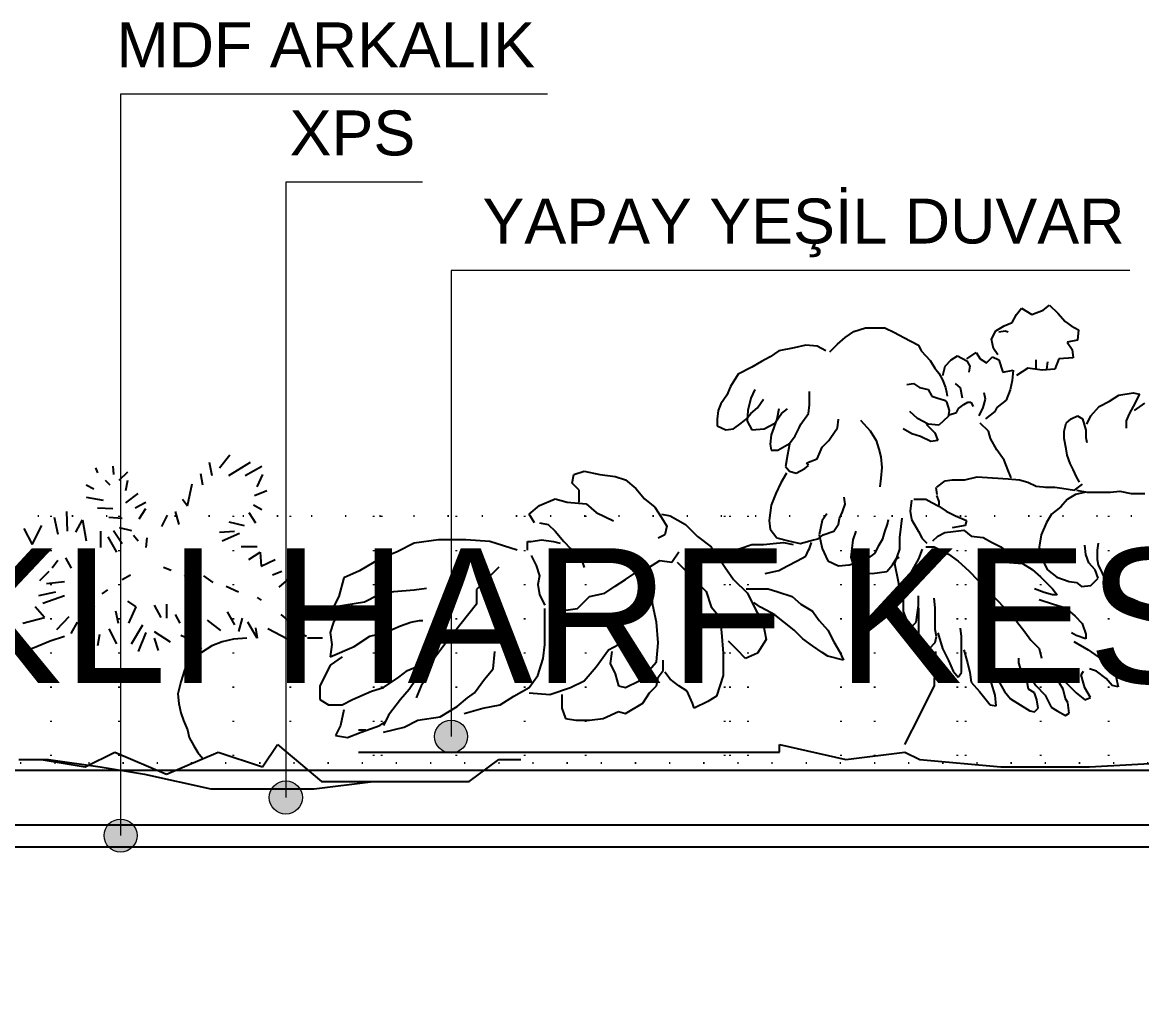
# Model space of a CAD drawing. Header units: millimetres. Extents: x 7687 to 15428, y -715 to 4028.
# Drawn here: x 9365.4 to 9467, y 528.4 to 616.1 of the extents above; entities that cross this region are included whole.
import ezdxf

# ---------------------------------------------------------------- set-up
doc = ezdxf.new("R2010")
doc.units = ezdxf.units.MM
doc.linetypes.add('14.022_CEKIRDEKLER_SAFTLAR_+51.00$0$ACAD_ISO07W100', pattern=[3, 0, -3])
doc.linetypes.add('CONTINUA', pattern=[0])
doc.layers.add('0-MOBIL', color=3, linetype='CONTINUA')
doc.layers.add('YAZI', color=121, linetype='Continuous')
doc.layers.add('yazı', color=7, linetype='Continuous', lineweight=20)
doc.styles.add('ROMANC', font='arial.ttf')

# ---------------------------------------------------------------- blocks, each defined once
blk = doc.blocks.new('fdgfff')
at = {"color": 67, "true_color": 0x727430}
for p, q in [((50512.623, 5720.7462), (50512.6298, 5720.7543)), ((50512.6298, 5720.7543), (50512.6433, 5720.7462)), ((50512.6433, 5720.7462), (50512.6582, 5720.7516)), ((50512.6582, 5720.7516), (50512.6663, 5720.7584)), ((50512.6663, 5720.7584), (50512.6771, 5720.7476)), ((50512.6068, 5720.7313), (50512.6176, 5720.7354)), ((50512.6176, 5720.7354), (50512.623, 5720.7462)), ((50512.6771, 5720.7476), (50512.6866, 5720.7367)), ((50512.6866, 5720.7367), (50512.6947, 5720.7313)), ((50512.3991, 5720.716), (50512.4104, 5720.7236)), ((50512.4104, 5720.7236), (50512.4255, 5720.7286)), ((50512.4255, 5720.7286), (50512.4369, 5720.7286)), ((50512.4369, 5720.7286), (50512.4507, 5720.7286)), ((50512.4507, 5720.7286), (50512.4633, 5720.7223)), ((50512.4633, 5720.7223), (50512.4759, 5720.716)), ((50512.5905, 5720.7137), (50512.5959, 5720.7245)), ((50512.5959, 5720.7245), (50512.6068, 5720.7313)), ((50512.6, 5720.7232), (50512.6081, 5720.7245)), ((50512.6081, 5720.7245), (50512.6122, 5720.7232)), ((50512.6947, 5720.7313), (50512.7042, 5720.7259)), ((50512.7042, 5720.7259), (50512.7028, 5720.7124)), ((50512.3789, 5720.6971), (50512.389, 5720.7072)), ((50512.389, 5720.7072), (50512.3991, 5720.716)), ((50512.4759, 5720.716), (50512.4948, 5720.706)), ((50512.5932, 5720.7015), (50512.5905, 5720.7137)), ((50512.7028, 5720.7124), (50512.6893, 5720.7096)), ((50512.6893, 5720.7096), (50512.6961, 5720.7002)), ((50512.3121, 5720.6984), (50512.3008, 5720.6908)), ((50512.3323, 5720.7022), (50512.3121, 5720.6984)), ((50512.3474, 5720.706), (50512.3323, 5720.7022)), ((50512.3625, 5720.7047), (50512.3474, 5720.706)), ((50512.3739, 5720.6984), (50512.3625, 5720.7047)), ((50512.4948, 5720.706), (50512.4986, 5720.6984)), ((50512.4986, 5720.6984), (50512.51, 5720.6858)), ((50512.5377, 5720.6866), (50512.5459, 5720.692)), ((50512.5459, 5720.692), (50512.558, 5720.6853)), ((50512.558, 5720.688), (50512.5702, 5720.6961)), ((50512.5702, 5720.6961), (50512.5756, 5720.688)), ((50512.5986, 5720.6934), (50512.5932, 5720.7015)), ((50512.6961, 5720.7002), (50512.6974, 5720.6893)), ((50512.2769, 5720.677), (50512.2592, 5720.6681)), ((50512.2895, 5720.6845), (50512.2769, 5720.677)), ((50512.3008, 5720.6908), (50512.2895, 5720.6845)), ((50512.51, 5720.6858), (50512.5163, 5720.6757)), ((50512.5269, 5720.6663), (50512.5296, 5720.6785)), ((50512.5296, 5720.6785), (50512.5377, 5720.6866)), ((50512.558, 5720.6853), (50512.5621, 5720.6785)), ((50512.5621, 5720.6785), (50512.5608, 5720.6704)), ((50512.5756, 5720.688), (50512.5838, 5720.6826)), ((50512.5838, 5720.6826), (50512.5919, 5720.6907)), ((50512.5919, 5720.6907), (50512.6, 5720.6866)), ((50512.6, 5720.6866), (50512.6054, 5720.6704)), ((50512.6487, 5720.6812), (50512.6487, 5720.6866)), ((50512.6487, 5720.6744), (50512.6487, 5720.6812)), ((50512.6636, 5720.6839), (50512.6622, 5720.6744)), ((50512.6785, 5720.688), (50512.6731, 5720.6744)), ((50512.6974, 5720.6893), (50512.6785, 5720.688)), ((50512.2592, 5720.6681), (50512.2491, 5720.6517)), ((50512.5163, 5720.6757), (50512.5213, 5720.6694)), ((50512.5213, 5720.6694), (50512.5263, 5720.6606)), ((50512.6054, 5720.6704), (50512.6189, 5720.6731)), ((50512.6189, 5720.6731), (50512.6176, 5720.6595)), ((50512.6379, 5720.6758), (50512.623, 5720.6663)), ((50512.6568, 5720.6731), (50512.6379, 5720.6758)), ((50512.6731, 5720.6744), (50512.6568, 5720.6731)), ((50512.2491, 5720.6517), (50512.2441, 5720.6404)), ((50512.2806, 5720.648), (50512.2756, 5720.6366)), ((50512.4797, 5720.6543), (50512.4885, 5720.6555)), ((50512.4885, 5720.6555), (50512.4961, 5720.6505)), ((50512.4961, 5720.6505), (50512.5074, 5720.648)), ((50512.5074, 5720.648), (50512.5125, 5720.6391)), ((50512.5263, 5720.6606), (50512.5301, 5720.6505)), ((50512.5301, 5720.6505), (50512.5314, 5720.6442)), ((50512.5499, 5720.6501), (50512.5432, 5720.6555)), ((50512.5526, 5720.6365), (50512.5499, 5720.6501)), ((50512.6176, 5720.6595), (50512.6149, 5720.6474)), ((50512.2441, 5720.6404), (50512.2365, 5720.6291)), ((50512.2756, 5720.6366), (50512.2718, 5720.6202)), ((50512.2844, 5720.624), (50512.292, 5720.6354)), ((50512.3525, 5720.6278), (50512.3525, 5720.6454)), ((50512.5125, 5720.6391), (50512.52, 5720.6366)), ((50512.52, 5720.6366), (50512.5289, 5720.6341)), ((50512.5289, 5720.6341), (50512.5314, 5720.6316)), ((50512.5314, 5720.6442), (50512.5326, 5720.6391)), ((50512.5797, 5720.6243), (50512.5824, 5720.6352)), ((50512.5824, 5720.6352), (50512.581, 5720.6433)), ((50512.6095, 5720.6338), (50512.5973, 5720.6243)), ((50512.6149, 5720.6474), (50512.6095, 5720.6338)), ((50512.7448, 5720.6325), (50512.757, 5720.6406)), ((50512.757, 5720.6406), (50512.7759, 5720.6433)), ((50512.7759, 5720.6433), (50512.784, 5720.6419)), ((50512.784, 5720.6419), (50512.7759, 5720.6257)), ((50512.2328, 5720.6202), (50512.2315, 5720.6089)), ((50512.2365, 5720.6291), (50512.2328, 5720.6202)), ((50512.2718, 5720.6202), (50512.2706, 5720.6064)), ((50512.2756, 5720.6164), (50512.2844, 5720.624)), ((50512.3121, 5720.6227), (50512.3096, 5720.6089)), ((50512.3159, 5720.6164), (50512.3235, 5720.6227)), ((50512.3512, 5720.6164), (50512.3525, 5720.6278)), ((50512.4936, 5720.6101), (50512.4835, 5720.619)), ((50512.5314, 5720.6316), (50512.5352, 5720.6202)), ((50512.5352, 5720.6202), (50512.5339, 5720.6127)), ((50512.5445, 5720.6176), (50512.5472, 5720.623)), ((50512.5472, 5720.623), (50512.554, 5720.6284)), ((50512.554, 5720.6284), (50512.5594, 5720.6311)), ((50512.5594, 5720.6311), (50512.5635, 5720.6311)), ((50512.5635, 5720.6311), (50512.5662, 5720.6257)), ((50512.5743, 5720.6135), (50512.5797, 5720.6243)), ((50512.5946, 5720.6189), (50512.5824, 5720.6094)), ((50512.5973, 5720.6243), (50512.5946, 5720.6189)), ((50512.7204, 5720.6135), (50512.7313, 5720.6257)), ((50512.7313, 5720.6257), (50512.7448, 5720.6325)), ((50512.7759, 5720.6257), (50512.7705, 5720.6162)), ((50512.7773, 5720.6203), (50512.7908, 5720.6298)), ((50512.2315, 5720.6089), (50512.2315, 5720.6001)), ((50512.2529, 5720.5963), (50512.263, 5720.6038)), ((50512.263, 5720.6038), (50512.2693, 5720.6089)), ((50512.2693, 5720.6089), (50512.2756, 5720.6164)), ((50512.2706, 5720.6064), (50512.2769, 5720.595)), ((50512.2932, 5720.5963), (50512.3071, 5720.6038)), ((50512.3096, 5720.6089), (50512.3021, 5720.5887)), ((50512.3071, 5720.6038), (50512.3159, 5720.6164)), ((50512.3411, 5720.6026), (50512.3512, 5720.6164)), ((50512.389, 5720.5975), (50512.3903, 5720.6089)), ((50512.4192, 5720.6076), (50512.4318, 5720.5938)), ((50512.5074, 5720.6026), (50512.4936, 5720.6101)), ((50512.5339, 5720.6127), (50512.5213, 5720.6013)), ((50512.535, 5720.6149), (50512.5445, 5720.6176)), ((50512.5865, 5720.5932), (50512.5756, 5720.604)), ((50512.6853, 5720.5932), (50512.688, 5720.604)), ((50512.688, 5720.604), (50512.6947, 5720.6094)), ((50512.6947, 5720.6094), (50512.7028, 5720.6135)), ((50512.7028, 5720.6135), (50512.7096, 5720.6094)), ((50512.7096, 5720.6094), (50512.7137, 5720.5945)), ((50512.715, 5720.6027), (50512.7204, 5720.6135)), ((50512.7705, 5720.6162), (50512.7664, 5720.6067)), ((50512.7664, 5720.6067), (50512.7664, 5720.5973)), ((50512.2315, 5720.6001), (50512.2428, 5720.595)), ((50512.2428, 5720.595), (50512.2529, 5720.5963)), ((50512.2769, 5720.595), (50512.2932, 5720.5963)), ((50512.3336, 5720.5874), (50512.3386, 5720.5975)), ((50512.3386, 5720.5975), (50512.3411, 5720.6026)), ((50512.3802, 5720.5849), (50512.389, 5720.5975)), ((50512.4318, 5720.5938), (50512.4394, 5720.5811)), ((50512.486, 5720.59), (50512.4747, 5720.5963)), ((50512.4974, 5720.5862), (50512.486, 5720.59)), ((50512.5049, 5720.6026), (50512.5163, 5720.5912)), ((50512.5213, 5720.6013), (50512.5074, 5720.6026)), ((50512.5163, 5720.5912), (50512.52, 5720.5811)), ((50512.5892, 5720.5837), (50512.5865, 5720.5932)), ((50512.6853, 5720.5837), (50512.6853, 5720.5932)), ((50512.7137, 5720.5945), (50512.7137, 5720.5851)), ((50512.3021, 5720.5887), (50512.3008, 5720.5761)), ((50512.3008, 5720.5761), (50512.3021, 5720.5685)), ((50512.3109, 5720.5685), (50512.326, 5720.5774)), ((50512.326, 5720.5761), (50512.3235, 5720.5622)), ((50512.326, 5720.5774), (50512.3336, 5720.5874)), ((50512.3688, 5720.5723), (50512.3777, 5720.5811)), ((50512.3777, 5720.5811), (50512.3802, 5720.5849)), ((50512.4394, 5720.5811), (50512.4432, 5720.5698)), ((50512.5112, 5720.5799), (50512.4974, 5720.5862)), ((50512.52, 5720.5811), (50512.5112, 5720.5799)), ((50512.5973, 5720.5688), (50512.5892, 5720.5837)), ((50512.688, 5720.5702), (50512.6853, 5720.5837)), ((50512.7137, 5720.5851), (50512.715, 5720.5783)), ((50511.5805, 5720.5452), (50511.5941, 5720.5625)), ((50512.3021, 5720.5685), (50512.3109, 5720.5685)), ((50512.3235, 5720.5622), (50512.321, 5720.5471)), ((50512.3625, 5720.5572), (50512.3688, 5720.5723)), ((50512.4432, 5720.5698), (50512.4457, 5720.5597)), ((50512.4457, 5720.5597), (50512.447, 5720.5458)), ((50512.6068, 5720.5553), (50512.5973, 5720.5688)), ((50512.6893, 5720.562), (50512.688, 5720.5702)), ((50512.6934, 5720.5512), (50512.6893, 5720.562)), ((50511.4185, 5720.5452), (50511.421, 5720.539)), ((50511.4408, 5720.5477), (50511.442, 5720.5365)), ((50511.5669, 5720.5526), (50511.5706, 5720.5353)), ((50511.5929, 5720.5353), (50511.6213, 5720.5526)), ((50511.6139, 5720.5353), (50511.6361, 5720.5477)), ((50512.321, 5720.5471), (50512.326, 5720.5408)), ((50512.3462, 5720.5446), (50512.3512, 5720.5484)), ((50512.3487, 5720.5521), (50512.3625, 5720.5572)), ((50512.3512, 5720.5484), (50512.3487, 5720.5521)), ((50512.447, 5720.5458), (50512.4457, 5720.532)), ((50512.6122, 5720.5417), (50512.6068, 5720.5553)), ((50512.6974, 5720.5431), (50512.6934, 5720.5512)), ((50511.4494, 5720.5291), (50511.4605, 5720.5402)), ((50511.5558, 5720.5378), (50511.5582, 5720.5229)), ((50511.63, 5720.5204), (50511.6374, 5720.5365)), ((50512.042, 5720.5252), (50512.0442, 5720.5365)), ((50512.0442, 5720.5365), (50512.0577, 5720.541)), ((50512.0577, 5720.541), (50512.0779, 5720.5365)), ((50512.0779, 5720.5365), (50512.0981, 5720.5342)), ((50512.0981, 5720.5342), (50512.1116, 5720.5297)), ((50512.3222, 5720.5383), (50512.3147, 5720.5257)), ((50512.326, 5720.5408), (50512.3348, 5720.5383)), ((50512.3348, 5720.5383), (50512.3462, 5720.5446)), ((50512.4457, 5720.532), (50512.4444, 5720.5206)), ((50512.5553, 5720.5295), (50512.5716, 5720.5336)), ((50512.5716, 5720.5336), (50512.5919, 5720.5323)), ((50512.5919, 5720.5323), (50512.6122, 5720.5309)), ((50512.6162, 5720.5323), (50512.6122, 5720.5417)), ((50512.6122, 5720.5309), (50512.6271, 5720.5295)), ((50512.7015, 5720.5336), (50512.6974, 5720.5431)), ((50512.7056, 5720.5268), (50512.7015, 5720.5336)), ((50511.4061, 5720.5229), (50511.416, 5720.518)), ((50511.4309, 5720.5291), (50511.4371, 5720.5229)), ((50511.4581, 5720.5155), (50511.4605, 5720.5291)), ((50511.5385, 5720.4957), (50511.5446, 5720.5242)), ((50512.051, 5720.5162), (50512.042, 5720.5252)), ((50512.051, 5720.5005), (50512.051, 5720.5162)), ((50512.1116, 5720.5297), (50512.1251, 5720.5185)), ((50512.1251, 5720.5185), (50512.1363, 5720.505)), ((50512.3147, 5720.5257), (50512.3084, 5720.5118)), ((50512.5175, 5720.5194), (50512.5188, 5720.5105)), ((50512.5188, 5720.5201), (50512.5296, 5720.5282)), ((50512.5296, 5720.5282), (50512.5391, 5720.5295)), ((50512.5391, 5720.5295), (50512.5553, 5720.5295)), ((50512.6271, 5720.5295), (50512.6379, 5720.5268)), ((50512.6379, 5720.5268), (50512.6487, 5720.5214)), ((50512.6487, 5720.5214), (50512.6622, 5720.5201)), ((50512.6609, 5720.5201), (50512.6731, 5720.5201)), ((50512.6731, 5720.5201), (50512.6825, 5720.5187)), ((50512.6825, 5720.5187), (50512.6988, 5720.516)), ((50512.6988, 5720.516), (50512.7096, 5720.5241)), ((50512.7015, 5720.516), (50512.715, 5720.5133)), ((50511.4061, 5720.5068), (50511.4284, 5720.5031)), ((50511.4581, 5720.4994), (50511.4742, 5720.5118)), ((50511.5323, 5720.5044), (50511.5385, 5720.4957)), ((50511.6262, 5720.5093), (50511.6423, 5720.5155)), ((50511.9993, 5720.496), (50512.0195, 5720.505)), ((50512.0195, 5720.505), (50512.0353, 5720.5005)), ((50512.1363, 5720.505), (50512.1498, 5720.4938)), ((50512.3084, 5720.5118), (50512.3021, 5720.4967)), ((50512.3991, 5720.4979), (50512.3978, 5720.5068)), ((50512.4856, 5720.5029), (50512.4841, 5720.4888)), ((50512.4887, 5720.5045), (50512.495, 5720.5045)), ((50512.495, 5720.5045), (50512.5044, 5720.5045)), ((50512.5044, 5720.5045), (50512.5122, 5720.4998)), ((50512.5184, 5720.5091), (50512.5216, 5720.5013)), ((50512.5216, 5720.5013), (50512.5216, 5720.4966)), ((50512.6893, 5720.5038), (50512.6812, 5720.4943)), ((50512.7001, 5720.5106), (50512.6893, 5720.5038)), ((50512.7137, 5720.5133), (50512.7001, 5720.5106)), ((50512.715, 5720.5133), (50512.7299, 5720.5133)), ((50512.7299, 5720.5133), (50512.7462, 5720.5133)), ((50512.7462, 5720.5133), (50512.7583, 5720.5147)), ((50512.7583, 5720.5147), (50512.7732, 5720.5119)), ((50512.7732, 5720.5119), (50512.7908, 5720.5119)), ((50511.3802, 5720.4883), (50511.3814, 5720.4623)), ((50511.421, 5720.4932), (50511.4408, 5720.492)), ((50511.4704, 5720.4932), (50511.484, 5720.5006)), ((50511.4754, 5720.4784), (50511.484, 5720.492)), ((50511.5224, 5720.4883), (50511.5273, 5720.471)), ((50511.6188, 5720.487), (50511.6275, 5720.4734)), ((50511.625, 5720.4969), (50511.6361, 5720.4907)), ((50511.9858, 5720.4848), (50511.9993, 5720.496)), ((50512.0353, 5720.5005), (50512.06, 5720.4983)), ((50512.06, 5720.4983), (50512.0734, 5720.487)), ((50512.0734, 5720.487), (50512.0959, 5720.4758)), ((50512.1498, 5720.4938), (50512.1588, 5720.4803)), ((50512.3021, 5720.4967), (50512.2995, 5720.4765)), ((50512.3915, 5720.479), (50512.3953, 5720.4879)), ((50512.3953, 5720.4879), (50512.3991, 5720.4979)), ((50512.4841, 5720.4888), (50512.4856, 5720.4779)), ((50512.5122, 5720.4998), (50512.5216, 5720.4951)), ((50512.5216, 5720.4951), (50512.5309, 5720.4888)), ((50512.5309, 5720.4888), (50512.5435, 5720.4826)), ((50512.6812, 5720.4943), (50512.669, 5720.4849)), ((50511.3641, 5720.4808), (50511.369, 5720.4586)), ((50511.3925, 5720.4611), (50511.4012, 5720.4771)), ((50511.4012, 5720.4771), (50511.4061, 5720.4499)), ((50511.4358, 5720.4808), (50511.4531, 5720.4796)), ((50511.5051, 5720.4685), (50511.5125, 5720.4833)), ((50511.5929, 5720.4747), (50511.6126, 5720.4697)), ((50511.9926, 5720.4735), (50511.9858, 5720.4848)), ((50511.9993, 5720.4735), (50512.0105, 5720.4713)), ((50512.1588, 5720.4848), (50512.17, 5720.4825)), ((50512.1588, 5720.4803), (50512.1655, 5720.469)), ((50512.17, 5720.4825), (50512.1902, 5720.4713)), ((50512.2995, 5720.4765), (50512.3008, 5720.4652)), ((50512.3688, 5720.4765), (50512.3651, 5720.4576)), ((50512.3751, 5720.4853), (50512.3688, 5720.4765)), ((50512.3903, 5720.4715), (50512.3915, 5720.479)), ((50512.4545, 5720.4715), (50512.4558, 5720.4778)), ((50512.4731, 5720.4794), (50512.4716, 5720.4685)), ((50512.4856, 5720.4779), (50512.495, 5720.4622)), ((50512.5435, 5720.4826), (50512.5575, 5720.4763)), ((50512.5575, 5720.4763), (50512.556, 5720.47)), ((50512.6622, 5720.474), (50512.6555, 5720.4578)), ((50512.669, 5720.4849), (50512.6622, 5720.474)), ((50511.3245, 5720.466), (50511.3357, 5720.445)), ((50511.3357, 5720.445), (50511.348, 5720.4697)), ((50511.4247, 5720.4623), (50511.4247, 5720.4413)), ((50511.442, 5720.4635), (50511.4531, 5720.4462)), ((50511.4494, 5720.4672), (50511.4655, 5720.4635)), ((50511.468, 5720.4573), (50511.4742, 5720.4499)), ((50511.5805, 5720.4611), (50511.6003, 5720.4623)), ((50511.5842, 5720.4499), (50511.6065, 5720.4598)), ((50512.0105, 5720.4713), (50512.0195, 5720.4623)), ((50512.0195, 5720.4623), (50512.0308, 5720.4488)), ((50512.1633, 5720.4578), (50512.1543, 5720.4533)), ((50512.1655, 5720.469), (50512.1633, 5720.4578)), ((50512.1902, 5720.4713), (50512.2059, 5720.4556)), ((50512.3008, 5720.4652), (50512.3096, 5720.4538)), ((50512.3638, 5720.4526), (50512.3701, 5720.4576)), ((50512.3651, 5720.4576), (50512.3688, 5720.4399)), ((50512.3701, 5720.4576), (50512.384, 5720.4626)), ((50512.384, 5720.4626), (50512.3903, 5720.4715)), ((50512.4129, 5720.4626), (50512.4092, 5720.4513)), ((50512.4482, 5720.4526), (50512.4507, 5720.4614)), ((50512.4507, 5720.4614), (50512.4545, 5720.4715)), ((50512.4716, 5720.4685), (50512.47, 5720.4544)), ((50512.495, 5720.4622), (50512.4997, 5720.4528)), ((50512.52, 5720.456), (50512.5294, 5720.4607)), ((50512.5294, 5720.4607), (50512.5403, 5720.4622)), ((50512.556, 5720.47), (50512.5388, 5720.4669)), ((50512.5403, 5720.4622), (50512.5544, 5720.4638)), ((50512.5544, 5720.4638), (50512.5638, 5720.456)), ((50512.6555, 5720.4578), (50512.6528, 5720.4415)), ((50511.4346, 5720.4549), (50511.4457, 5720.4351)), ((50511.4853, 5720.4536), (50511.484, 5720.4413)), ((50511.8354, 5720.4466), (50511.8129, 5720.4353)), ((50511.8668, 5720.4511), (50511.8354, 5720.4466)), ((50511.9027, 5720.4511), (50511.8668, 5720.4511)), ((50511.9342, 5720.4488), (50511.9027, 5720.4511)), ((50511.9701, 5720.4376), (50511.9342, 5720.4488)), ((50511.9836, 5720.4488), (50511.9881, 5720.4488)), ((50511.9836, 5720.4376), (50511.9836, 5720.4488)), ((50511.9881, 5720.4488), (50512.0016, 5720.4511)), ((50512.0016, 5720.4511), (50512.0173, 5720.4488)), ((50512.0173, 5720.4488), (50512.0263, 5720.4466)), ((50512.0308, 5720.4488), (50512.0397, 5720.4398)), ((50512.2059, 5720.4556), (50512.2239, 5720.4421)), ((50512.2617, 5720.4399), (50512.2769, 5720.445)), ((50512.2769, 5720.445), (50512.292, 5720.445)), ((50512.292, 5720.445), (50512.3046, 5720.4462)), ((50512.3046, 5720.4462), (50512.3184, 5720.4475)), ((50512.3096, 5720.4538), (50512.3247, 5720.45)), ((50512.3184, 5720.4475), (50512.331, 5720.445)), ((50512.3247, 5720.45), (50512.3399, 5720.4462)), ((50512.3399, 5720.4462), (50512.3575, 5720.4513)), ((50512.3525, 5720.4399), (50512.355, 5720.4475)), ((50512.3575, 5720.4513), (50512.3638, 5720.4526)), ((50512.4092, 5720.4513), (50512.4066, 5720.4286)), ((50512.4381, 5720.4336), (50512.4432, 5720.4437)), ((50512.4432, 5720.4437), (50512.4482, 5720.4526)), ((50512.47, 5720.4544), (50512.47, 5720.4388)), ((50512.4997, 5720.4528), (50512.5059, 5720.4466)), ((50512.5138, 5720.4497), (50512.52, 5720.456)), ((50512.5638, 5720.456), (50512.5794, 5720.4544)), ((50512.5794, 5720.4544), (50512.5903, 5720.4481)), ((50512.5903, 5720.4481), (50512.6028, 5720.4419)), ((50512.7137, 5720.4321), (50512.7123, 5720.4442)), ((50512.7299, 5720.4469), (50512.7286, 5720.4375)), ((50511.6089, 5720.4425), (50511.63, 5720.4425)), ((50511.6188, 5720.4252), (50511.6337, 5720.4351)), ((50511.6337, 5720.4351), (50511.6349, 5720.4165)), ((50511.8129, 5720.4353), (50511.7904, 5720.4263)), ((50511.9881, 5720.4308), (50511.9948, 5720.4174)), ((50512.0397, 5720.4398), (50512.0532, 5720.4286)), ((50512.0532, 5720.4286), (50512.0577, 5720.4151)), ((50512.1723, 5720.4218), (50512.1812, 5720.4353)), ((50512.2239, 5720.4421), (50512.2419, 5720.4151)), ((50512.2353, 5720.4273), (50512.2403, 5720.4324)), ((50512.2403, 5720.4324), (50512.2529, 5720.4374)), ((50512.2529, 5720.4374), (50512.2617, 5720.4399)), ((50512.3361, 5720.4236), (50512.3474, 5720.4299)), ((50512.3474, 5720.4299), (50512.3512, 5720.4374)), ((50512.3512, 5720.4374), (50512.3525, 5720.4399)), ((50512.3688, 5720.4399), (50512.3764, 5720.4236)), ((50512.4066, 5720.4286), (50512.4104, 5720.416)), ((50512.4281, 5720.4261), (50512.4381, 5720.4336)), ((50512.47, 5720.4388), (50512.4637, 5720.42)), ((50512.4659, 5720.4261), (50512.4696, 5720.4286)), ((50512.4997, 5720.4388), (50512.495, 5720.4262)), ((50512.5044, 5720.4419), (50512.5153, 5720.4419)), ((50512.5153, 5720.4419), (50512.5341, 5720.4325)), ((50512.5341, 5720.4325), (50512.5466, 5720.4231)), ((50512.6138, 5720.4325), (50512.6013, 5720.4294)), ((50512.6028, 5720.4419), (50512.6138, 5720.4325)), ((50512.6528, 5720.4415), (50512.6568, 5720.4253)), ((50512.7177, 5720.4212), (50512.7137, 5720.4321)), ((50512.7286, 5720.4375), (50512.7286, 5720.4253)), ((50511.369, 5720.4239), (50511.3616, 5720.414)), ((50511.3789, 5720.4276), (50511.3864, 5720.414)), ((50511.3962, 5720.4165), (50511.4024, 5720.4091)), ((50511.5075, 5720.4153), (50511.5174, 5720.4116)), ((50511.6349, 5720.4165), (50511.6535, 5720.4252)), ((50511.7904, 5720.4263), (50511.7635, 5720.4106)), ((50511.9459, 5720.4152), (50511.9169, 5720.3862)), ((50511.9948, 5720.4174), (50511.9993, 5720.4039)), ((50512.1386, 5720.4129), (50512.1565, 5720.4241)), ((50512.1565, 5720.4241), (50512.1723, 5720.4218)), ((50512.179, 5720.4218), (50512.1947, 5720.4061)), ((50512.2419, 5720.4151), (50512.2531, 5720.3994)), ((50512.3121, 5720.4109), (50512.3235, 5720.4173)), ((50512.3235, 5720.4173), (50512.3361, 5720.4236)), ((50512.3764, 5720.4236), (50512.3903, 5720.4173)), ((50512.3903, 5720.4173), (50512.4041, 5720.4185)), ((50512.4041, 5720.4185), (50512.418, 5720.4223)), ((50512.4104, 5720.416), (50512.4192, 5720.4084)), ((50512.418, 5720.4223), (50512.4281, 5720.4261)), ((50512.4533, 5720.4097), (50512.4608, 5720.4185)), ((50512.4608, 5720.4185), (50512.4659, 5720.4261)), ((50512.4637, 5720.42), (50512.4684, 5720.3965)), ((50512.4887, 5720.4153), (50512.4809, 5720.4012)), ((50512.495, 5720.4262), (50512.4887, 5720.4153)), ((50512.5466, 5720.4231), (50512.5606, 5720.4106)), ((50512.5982, 5720.4247), (50512.6138, 5720.4215)), ((50512.6138, 5720.4215), (50512.631, 5720.42)), ((50512.631, 5720.42), (50512.6435, 5720.4122)), ((50512.6568, 5720.4253), (50512.6636, 5720.4117)), ((50512.7259, 5720.4117), (50512.7177, 5720.4212)), ((50512.7286, 5720.4253), (50512.7299, 5720.4185)), ((50512.7299, 5720.4185), (50512.7353, 5720.4077)), ((50511.3455, 5720.3979), (50511.3579, 5720.4103)), ((50511.4531, 5720.3992), (50511.4643, 5720.4054)), ((50511.5347, 5720.4054), (50511.5397, 5720.3979)), ((50511.5595, 5720.4041), (50511.5718, 5720.3955)), ((50511.6497, 5720.4054), (50511.6621, 5720.4103)), ((50511.6584, 5720.3893), (50511.6844, 5720.4116)), ((50511.7433, 5720.4016), (50511.7365, 5720.3769)), ((50511.7635, 5720.4106), (50511.7433, 5720.4016)), ((50511.9993, 5720.4039), (50511.9971, 5720.3926)), ((50512.0981, 5720.3904), (50512.1116, 5720.3994)), ((50512.1116, 5720.3994), (50512.1251, 5720.4084)), ((50512.1251, 5720.4084), (50512.1386, 5720.4129)), ((50512.1453, 5720.3859), (50512.1318, 5720.3994)), ((50512.1947, 5720.4061), (50512.2172, 5720.3836)), ((50512.2531, 5720.3994), (50512.2711, 5720.3814)), ((50512.2945, 5720.4072), (50512.3121, 5720.4109)), ((50512.4192, 5720.4084), (50512.4344, 5720.4072)), ((50512.4344, 5720.4072), (50512.4533, 5720.4097)), ((50512.4809, 5720.4012), (50512.4794, 5720.3887)), ((50512.4822, 5720.3983), (50512.4873, 5720.4109)), ((50512.5606, 5720.4106), (50512.5731, 5720.3981)), ((50512.6435, 5720.4122), (50512.6544, 5720.4028)), ((50512.6544, 5720.4028), (50512.6622, 5720.395)), ((50512.6636, 5720.4117), (50512.6758, 5720.4023)), ((50512.6758, 5720.4023), (50512.692, 5720.3968)), ((50512.7204, 5720.3914), (50512.7299, 5720.4009)), ((50512.7299, 5720.4009), (50512.7259, 5720.4117)), ((50512.7353, 5720.4077), (50512.7407, 5720.3955)), ((50511.3542, 5720.3942), (50511.3777, 5720.3967)), ((50511.4272, 5720.3806), (50511.4346, 5720.3856)), ((50511.5892, 5720.3905), (50511.6052, 5720.3831)), ((50511.6856, 5720.393), (50511.672, 5720.3819)), ((50511.6755, 5720.3862), (50511.6755, 5720.3862)), ((50511.8084, 5720.3836), (50511.8354, 5720.3859)), ((50511.8354, 5720.3859), (50511.8511, 5720.3881)), ((50511.9169, 5720.3862), (50511.9169, 5720.3668)), ((50511.9971, 5720.3926), (50511.9993, 5720.3791)), ((50512.0847, 5720.3814), (50512.0981, 5720.3904)), ((50512.1475, 5720.3657), (50512.1453, 5720.3859)), ((50512.2693, 5720.387), (50512.2832, 5720.387)), ((50512.2832, 5720.387), (50512.2983, 5720.387)), ((50512.2983, 5720.387), (50512.3109, 5720.3832)), ((50512.4684, 5720.3965), (50512.47, 5720.384)), ((50512.47, 5720.384), (50512.4825, 5720.3856)), ((50512.4794, 5720.3887), (50512.4747, 5720.3731)), ((50512.5731, 5720.3981), (50512.5841, 5720.3871)), ((50512.5841, 5720.3871), (50512.595, 5720.3746)), ((50512.6591, 5720.3824), (50512.6466, 5720.3871)), ((50512.6622, 5720.395), (50512.6701, 5720.3871)), ((50512.6701, 5720.3871), (50512.6763, 5720.3793)), ((50512.692, 5720.3968), (50512.7015, 5720.3955)), ((50512.7015, 5720.3955), (50512.7083, 5720.3901)), ((50512.7083, 5720.3901), (50512.7204, 5720.3914)), ((50512.7407, 5720.3955), (50512.7529, 5720.3847)), ((50512.7529, 5720.3847), (50512.7678, 5720.3765)), ((50511.3443, 5720.3781), (50511.3666, 5720.3831)), ((50511.3493, 5720.3682), (50511.3777, 5720.3781)), ((50511.4717, 5720.3633), (50511.4605, 5720.3707)), ((50511.63, 5720.3757), (50511.6349, 5720.372)), ((50511.672, 5720.3819), (50511.6881, 5720.3806)), ((50511.7365, 5720.3769), (50511.7298, 5720.3634)), ((50511.7298, 5720.3634), (50511.7702, 5720.3702)), ((50511.7702, 5720.3702), (50511.7882, 5720.3791)), ((50511.7882, 5720.3791), (50511.8084, 5720.3836)), ((50511.9993, 5720.3791), (50512.0061, 5720.3657)), ((50512.0487, 5720.3612), (50512.0644, 5720.3769)), ((50512.0644, 5720.3769), (50512.0847, 5720.3814)), ((50512.2172, 5720.3836), (50512.2239, 5720.3634)), ((50512.2711, 5720.3814), (50512.2823, 5720.3589)), ((50512.2882, 5720.363), (50512.2794, 5720.3693)), ((50512.3109, 5720.3832), (50512.3298, 5720.3769)), ((50512.3298, 5720.3769), (50512.3411, 5720.3668)), ((50512.4747, 5720.3731), (50512.4747, 5720.3574)), ((50512.495, 5720.3652), (50512.495, 5720.3778)), ((50512.5169, 5720.3621), (50512.5153, 5720.3746)), ((50512.595, 5720.3746), (50512.6091, 5720.3605)), ((50512.6529, 5720.3731), (50512.6716, 5720.3668)), ((50512.6701, 5720.3793), (50512.6591, 5720.3824)), ((50512.6763, 5720.3793), (50512.6701, 5720.3793)), ((50512.7678, 5720.3765), (50512.7746, 5720.3738)), ((50512.7746, 5720.3738), (50512.7813, 5720.3711)), ((50512.7813, 5720.3711), (50512.7895, 5720.3671)), ((50511.3517, 5720.3497), (50511.3394, 5720.3633)), ((50511.4074, 5720.3534), (50511.4173, 5720.3645)), ((50511.4445, 5720.3583), (50511.4482, 5720.3423)), ((50511.4618, 5720.3423), (50511.4717, 5720.3633)), ((50511.4952, 5720.3658), (50511.5038, 5720.3497)), ((50511.5112, 5720.367), (50511.5112, 5720.3485)), ((50511.536, 5720.3621), (50511.5397, 5720.3435)), ((50511.5904, 5720.3571), (50511.6003, 5720.3398)), ((50511.672, 5720.3621), (50511.6955, 5720.3621)), ((50511.741, 5720.3567), (50511.7298, 5720.3432)), ((50511.7545, 5720.3657), (50511.741, 5720.3567)), ((50511.9169, 5720.3668), (50511.8783, 5720.3185)), ((50512.0061, 5720.3432), (50512.0061, 5720.3612)), ((50512.015, 5720.3567), (50512.0487, 5720.3612)), ((50512.152, 5720.3432), (50512.1475, 5720.3657)), ((50512.2239, 5720.3634), (50512.2351, 5720.3499)), ((50512.2823, 5720.3589), (50512.2913, 5720.3432)), ((50512.2958, 5720.3593), (50512.2882, 5720.363)), ((50512.3071, 5720.353), (50512.2958, 5720.3593)), ((50512.3411, 5720.3668), (50512.3562, 5720.358)), ((50512.3562, 5720.358), (50512.3651, 5720.3454)), ((50512.4747, 5720.3574), (50512.4809, 5720.3418)), ((50512.4919, 5720.3433), (50512.4934, 5720.3559)), ((50512.4934, 5720.3559), (50512.495, 5720.3652)), ((50512.495, 5720.3621), (50512.495, 5720.3402)), ((50512.5169, 5720.359), (50512.5169, 5720.3621)), ((50512.5169, 5720.334), (50512.5169, 5720.359)), ((50512.6091, 5720.3605), (50512.6232, 5720.3449)), ((50512.6716, 5720.3668), (50512.6872, 5720.3621)), ((50512.6872, 5720.3621), (50512.6998, 5720.3512)), ((50511.3233, 5720.3423), (50511.3517, 5720.3497)), ((50511.3678, 5720.3336), (50511.3839, 5720.3509)), ((50511.3864, 5720.3287), (50511.395, 5720.3435)), ((50511.5224, 5720.3534), (50511.5286, 5720.3423)), ((50511.5471, 5720.3509), (50511.5521, 5720.3336)), ((50511.5644, 5720.346), (50511.5817, 5720.3324)), ((50511.6102, 5720.3485), (50511.6052, 5720.3311)), ((50511.63, 5720.3225), (50511.6176, 5720.3435)), ((50511.6609, 5720.3534), (50511.6745, 5720.3423)), ((50511.7298, 5720.3432), (50511.7253, 5720.3297)), ((50511.8174, 5720.3387), (50511.8309, 5720.3432)), ((50511.8309, 5720.3432), (50511.8421, 5720.3454)), ((50511.8421, 5720.3454), (50511.8466, 5720.3454)), ((50512.0061, 5720.314), (50512.0061, 5720.3432)), ((50512.1543, 5720.3162), (50512.152, 5720.3432)), ((50512.2351, 5720.3499), (50512.2374, 5720.3297)), ((50512.2913, 5720.3432), (50512.2958, 5720.3207)), ((50512.3197, 5720.3429), (50512.3071, 5720.353)), ((50512.3323, 5720.3328), (50512.3197, 5720.3429)), ((50512.3651, 5720.3454), (50512.3764, 5720.3328)), ((50512.4809, 5720.3418), (50512.4872, 5720.3386)), ((50512.4872, 5720.3386), (50512.4919, 5720.3433)), ((50512.495, 5720.3402), (50512.495, 5720.3261)), ((50512.6232, 5720.3449), (50512.6341, 5720.3308)), ((50512.6998, 5720.3512), (50512.7091, 5720.3418)), ((50512.7091, 5720.3418), (50512.7138, 5720.3277)), ((50511.4049, 5720.3163), (50511.4098, 5720.3361)), ((50511.4235, 5720.3274), (50511.421, 5720.3126)), ((50511.4358, 5720.3348), (50511.4457, 5720.315)), ((50511.4655, 5720.315), (50511.4803, 5720.3398)), ((50511.484, 5720.3299), (50511.4742, 5720.3051)), ((50511.4952, 5720.3311), (50511.5162, 5720.3175)), ((50511.5298, 5720.3262), (50511.5385, 5720.3225)), ((50511.6275, 5720.3361), (50511.63, 5720.3225)), ((50511.6695, 5720.3212), (50511.6436, 5720.3348)), ((50511.6745, 5720.3348), (50511.6943, 5720.3249)), ((50511.7253, 5720.3297), (50511.7276, 5720.314)), ((50511.777, 5720.3252), (50511.7972, 5720.3297)), ((50511.7972, 5720.3297), (50511.8174, 5720.3387)), ((50512.2374, 5720.3297), (50512.2396, 5720.3027)), ((50512.3436, 5720.3214), (50512.3323, 5720.3328)), ((50512.3764, 5720.3328), (50512.384, 5720.3177)), ((50512.495, 5720.3261), (50512.4997, 5720.3089)), ((50512.5184, 5720.3246), (50512.5169, 5720.334)), ((50512.52, 5720.3293), (50512.5263, 5720.3089)), ((50512.5513, 5720.3246), (50512.5497, 5720.3355)), ((50512.6341, 5720.3308), (50512.6419, 5720.3199)), ((50512.7013, 5720.3261), (50512.6951, 5720.3293)), ((50512.7138, 5720.3214), (50512.7013, 5720.3261)), ((50512.7138, 5720.3277), (50512.7138, 5720.3214)), ((50511.3381, 5720.3101), (50511.3592, 5720.3188)), ((50511.3592, 5720.3188), (50511.3777, 5720.3249)), ((50511.4952, 5720.3225), (50511.5001, 5720.3064)), ((50511.5385, 5720.3225), (50511.5471, 5720.3188)), ((50511.5471, 5720.3188), (50511.557, 5720.3089)), ((50511.5706, 5720.3126), (50511.557, 5720.3039)), ((50511.5842, 5720.3175), (50511.5706, 5720.3126)), ((50511.599, 5720.3212), (50511.5842, 5720.3175)), ((50511.6164, 5720.3225), (50511.599, 5720.3212)), ((50511.7153, 5720.3225), (50511.6955, 5720.3225)), ((50511.7276, 5720.314), (50511.7253, 5720.2982)), ((50511.7253, 5720.2982), (50511.7568, 5720.3117)), ((50511.7568, 5720.3117), (50511.777, 5720.3252)), ((50511.8783, 5720.3185), (50511.8493, 5720.2798)), ((50512.0038, 5720.296), (50512.0061, 5720.314)), ((50512.0892, 5720.3072), (50512.1026, 5720.314)), ((50512.152, 5720.2915), (50512.1543, 5720.3162)), ((50512.2576, 5720.3072), (50512.2464, 5720.3185)), ((50512.2958, 5720.3207), (50512.2845, 5720.3027)), ((50512.3562, 5720.3126), (50512.3436, 5720.3214)), ((50512.3688, 5720.3038), (50512.3562, 5720.3126)), ((50512.384, 5720.3177), (50512.3915, 5720.305)), ((50512.5091, 5720.3089), (50512.5169, 5720.3167)), ((50512.5169, 5720.3167), (50512.5184, 5720.3246)), ((50512.5513, 5720.3105), (50512.5513, 5720.3246)), ((50512.6419, 5720.3199), (50512.6529, 5720.3089)), ((50512.6982, 5720.3183), (50512.7169, 5720.3074)), ((50511.3208, 5720.3039), (50511.3381, 5720.3101)), ((50511.557, 5720.3039), (50511.5397, 5720.2928)), ((50511.741, 5720.2982), (50511.7253, 5720.287)), ((50511.9387, 5720.2825), (50511.9409, 5720.305)), ((50512.0734, 5720.2848), (50512.0892, 5720.3072)), ((50512.0936, 5720.305), (50512.0914, 5720.2892)), ((50512.2396, 5720.3027), (50512.2396, 5720.2735)), ((50512.2688, 5720.296), (50512.2576, 5720.3072)), ((50512.2845, 5720.3027), (50512.2688, 5720.296)), ((50512.3764, 5720.2987), (50512.3688, 5720.3038)), ((50512.3966, 5720.2937), (50512.3764, 5720.2987)), ((50512.3915, 5720.305), (50512.3966, 5720.2937)), ((50512.4997, 5720.3089), (50512.5044, 5720.3089)), ((50512.5044, 5720.3089), (50512.5091, 5720.3089)), ((50512.5177, 5720.2954), (50512.5177, 5720.3052)), ((50512.5263, 5720.3089), (50512.5341, 5720.2933)), ((50512.5513, 5720.2964), (50512.5513, 5720.3105)), ((50512.5513, 5720.2776), (50512.5513, 5720.2964)), ((50512.5544, 5720.3074), (50512.5591, 5720.2902)), ((50512.5857, 5720.2933), (50512.5857, 5720.3011)), ((50512.6263, 5720.2902), (50512.6263, 5720.2964)), ((50512.6529, 5720.3089), (50512.656, 5720.2964)), ((50512.7169, 5720.3074), (50512.7341, 5720.2948)), ((50511.5397, 5720.2928), (50511.5347, 5720.2804)), ((50511.7253, 5720.287), (50511.7186, 5720.2735)), ((50511.8264, 5720.2803), (50511.8376, 5720.2848)), ((50511.9274, 5720.269), (50511.9387, 5720.2825)), ((50511.9971, 5720.2735), (50512.0038, 5720.296)), ((50512.0577, 5720.2668), (50512.0734, 5720.2848)), ((50512.0914, 5720.2892), (50512.0981, 5720.2758)), ((50512.1363, 5720.2735), (50512.152, 5720.2915)), ((50512.161, 5720.2803), (50512.161, 5720.2937)), ((50512.5193, 5720.2758), (50512.5177, 5720.2954)), ((50512.5341, 5720.2933), (50512.5403, 5720.2792)), ((50512.5591, 5720.2902), (50512.5622, 5720.2776)), ((50512.5903, 5720.2761), (50512.5857, 5720.2933)), ((50512.631, 5720.2745), (50512.6263, 5720.2902)), ((50512.7279, 5720.2792), (50512.7185, 5720.2823)), ((50512.7341, 5720.2948), (50512.7466, 5720.2855)), ((50512.7466, 5720.2855), (50512.7529, 5720.2729)), ((50511.5347, 5720.2804), (50511.5298, 5720.2655)), ((50511.7186, 5720.2735), (50511.7118, 5720.26)), ((50511.7949, 5720.2578), (50511.8152, 5720.2713)), ((50511.8152, 5720.2713), (50511.8264, 5720.2803)), ((50511.8376, 5720.269), (50511.8286, 5720.2555)), ((50511.8511, 5720.278), (50511.8376, 5720.269)), ((50511.8533, 5720.2735), (50511.8443, 5720.26)), ((50511.914, 5720.251), (50511.9274, 5720.269)), ((50511.9858, 5720.2578), (50511.9971, 5720.2735)), ((50512.0981, 5720.2758), (50512.1026, 5720.26)), ((50512.1296, 5720.2668), (50512.1363, 5720.2735)), ((50512.152, 5720.26), (50512.1543, 5720.2713)), ((50512.1543, 5720.2713), (50512.161, 5720.2803)), ((50512.17, 5720.269), (50512.1633, 5720.278)), ((50512.1812, 5720.26), (50512.17, 5720.269)), ((50512.2396, 5720.2735), (50512.2306, 5720.2465)), ((50512.5158, 5720.2702), (50512.5193, 5720.2758)), ((50512.5158, 5720.2605), (50512.5158, 5720.2702)), ((50512.5403, 5720.2792), (50512.5466, 5720.2714)), ((50512.5466, 5720.2714), (50512.5513, 5720.2776)), ((50512.5622, 5720.2776), (50512.5638, 5720.2651)), ((50512.5903, 5720.2636), (50512.5903, 5720.2761)), ((50512.5935, 5720.2808), (50512.5997, 5720.2667)), ((50512.6372, 5720.2651), (50512.631, 5720.2745)), ((50512.6388, 5720.2745), (50512.6482, 5720.2604)), ((50512.6732, 5720.2698), (50512.6701, 5720.2776)), ((50512.6794, 5720.2636), (50512.6732, 5720.2698)), ((50512.6763, 5720.2761), (50512.6904, 5720.262)), ((50512.7076, 5720.2745), (50512.7107, 5720.2792)), ((50512.7107, 5720.2636), (50512.7076, 5720.2745)), ((50512.7404, 5720.2698), (50512.7279, 5720.2792)), ((50512.7482, 5720.2604), (50512.7404, 5720.2698)), ((50512.7529, 5720.2729), (50512.756, 5720.2589)), ((50511.5298, 5720.2655), (50511.5261, 5720.2495)), ((50511.7118, 5720.26), (50511.7118, 5720.2421)), ((50511.7545, 5720.2421), (50511.7792, 5720.2533)), ((50511.7792, 5720.2533), (50511.7949, 5720.2578)), ((50511.8286, 5720.2555), (50511.8174, 5720.2421)), ((50511.8443, 5720.26), (50511.8376, 5720.2443)), ((50511.9656, 5720.2465), (50511.9858, 5720.2578)), ((50512.0128, 5720.2488), (50512.0397, 5720.2578)), ((50512.0397, 5720.2578), (50512.0577, 5720.2668)), ((50512.1026, 5720.26), (50512.1116, 5720.2578)), ((50512.1116, 5720.2578), (50512.1296, 5720.2668)), ((50512.1431, 5720.251), (50512.152, 5720.26)), ((50512.1925, 5720.2533), (50512.1812, 5720.26)), ((50512.1992, 5720.2376), (50512.1925, 5720.2533)), ((50512.4965, 5720.2218), (50512.5158, 5720.2605)), ((50512.5638, 5720.2651), (50512.5747, 5720.2526)), ((50512.5747, 5720.2526), (50512.5888, 5720.2354)), ((50512.595, 5720.2479), (50512.5903, 5720.2636)), ((50512.5997, 5720.2667), (50512.6075, 5720.2526)), ((50512.6075, 5720.2526), (50512.6153, 5720.2432)), ((50512.6388, 5720.2557), (50512.6372, 5720.2651)), ((50512.6466, 5720.251), (50512.6388, 5720.2557)), ((50512.6482, 5720.2604), (50512.6607, 5720.2479)), ((50512.6841, 5720.2557), (50512.6794, 5720.2636)), ((50512.6872, 5720.2432), (50512.6841, 5720.2557)), ((50512.6904, 5720.262), (50512.7013, 5720.251)), ((50512.7123, 5720.2573), (50512.7107, 5720.2636)), ((50512.7201, 5720.2448), (50512.7123, 5720.2573)), ((50512.756, 5720.2589), (50512.7482, 5720.2604)), ((50511.5261, 5720.2495), (50511.5273, 5720.2371)), ((50511.7118, 5720.2421), (50511.7231, 5720.2353)), ((50511.741, 5720.2353), (50511.7545, 5720.2421)), ((50511.8174, 5720.2421), (50511.8017, 5720.2218)), ((50511.8915, 5720.2331), (50511.905, 5720.2443)), ((50511.905, 5720.2443), (50511.914, 5720.251)), ((50511.9477, 5720.2353), (50511.9656, 5720.2465)), ((50511.9858, 5720.251), (50512.0128, 5720.2488)), ((50512.0285, 5720.2488), (50512.0285, 5720.2308)), ((50512.1116, 5720.2241), (50512.1341, 5720.2376)), ((50512.1341, 5720.2376), (50512.1431, 5720.251)), ((50512.2014, 5720.2308), (50512.1992, 5720.2376)), ((50512.2194, 5720.2398), (50512.2014, 5720.2308)), ((50512.2306, 5720.2465), (50512.2194, 5720.2398)), ((50512.5966, 5720.2338), (50512.595, 5720.2479)), ((50512.6153, 5720.2432), (50512.6279, 5720.2354)), ((50512.6497, 5720.2417), (50512.6466, 5720.251)), ((50512.6513, 5720.2307), (50512.6497, 5720.2417)), ((50512.6607, 5720.2479), (50512.6685, 5720.2323)), ((50512.6904, 5720.2385), (50512.6872, 5720.2432)), ((50512.6919, 5720.2245), (50512.6904, 5720.2385)), ((50512.7013, 5720.251), (50512.7123, 5720.2417)), ((50512.7123, 5720.2417), (50512.7201, 5720.2448)), ((50511.5273, 5720.2371), (50511.5298, 5720.2247)), ((50511.5298, 5720.2247), (50511.5335, 5720.2148)), ((50511.7231, 5720.2353), (50511.741, 5720.2353)), ((50511.7433, 5720.2286), (50511.7388, 5720.2083)), ((50511.8691, 5720.2196), (50511.8915, 5720.2331)), ((50511.9005, 5720.2241), (50511.9252, 5720.2308)), ((50511.9252, 5720.2308), (50511.9477, 5720.2353)), ((50512.0285, 5720.2308), (50512.033, 5720.2173)), ((50512.0824, 5720.2173), (50512.1026, 5720.2263)), ((50512.1026, 5720.2263), (50512.1116, 5720.2241)), ((50512.5888, 5720.2354), (50512.5966, 5720.2338)), ((50512.6279, 5720.2354), (50512.6404, 5720.2276)), ((50512.6404, 5720.2276), (50512.6466, 5720.226)), ((50512.6466, 5720.226), (50512.6513, 5720.2307)), ((50512.6685, 5720.2323), (50512.6763, 5720.2276)), ((50512.6763, 5720.2276), (50512.6872, 5720.2213)), ((50512.6872, 5720.2213), (50512.6919, 5720.2245)), ((50511.5335, 5720.2148), (50511.5385, 5720.2024)), ((50511.7388, 5720.2083), (50511.7321, 5720.1949)), ((50511.7657, 5720.1994), (50511.7904, 5720.2083)), ((50511.7904, 5720.2083), (50511.7972, 5720.2128)), ((50511.8017, 5720.2218), (50511.7949, 5720.2083)), ((50511.8219, 5720.2061), (50511.8399, 5720.2151)), ((50511.8399, 5720.2151), (50511.8691, 5720.2196)), ((50512.033, 5720.2173), (50512.0465, 5720.2151)), ((50512.0465, 5720.2151), (50512.0644, 5720.2151)), ((50512.0644, 5720.2151), (50512.0824, 5720.2173)), ((50512.4772, 5720.1832), (50512.4965, 5720.2218)), ((50511.5385, 5720.2024), (50511.5409, 5720.1925)), ((50511.7321, 5720.1949), (50511.7478, 5720.1926)), ((50511.7478, 5720.1926), (50511.7657, 5720.1994)), ((50511.7624, 5720.2025), (50511.7721, 5720.2025)), ((50511.7949, 5720.1994), (50511.8219, 5720.2061)), ((50511.5409, 5720.1925), (50511.5471, 5720.1814)), ((50511.5471, 5720.1814), (50511.5521, 5720.1727)), ((50511.6368, 5720.1542), (50511.6562, 5720.1832)), ((50511.6562, 5720.1832), (50511.7141, 5720.1349)), ((50512.313, 5720.1832), (50512.3999, 5720.1638)), ((50512.313, 5720.1735), (50512.313, 5720.1832)), ((50511.405, 5720.1542), (50511.4437, 5720.1735)), ((50511.4437, 5720.1735), (50511.5113, 5720.1445)), ((50511.5113, 5720.1445), (50511.5789, 5720.1735)), ((50511.5521, 5720.1727), (50511.5582, 5720.1653)), ((50511.5789, 5720.1735), (50511.6368, 5720.1542)), ((50511.7624, 5720.1735), (50511.8397, 5720.1735)), ((50511.8397, 5720.1735), (50511.9363, 5720.1735)), ((50511.9363, 5720.1735), (50512.0425, 5720.1735)), ((50512.0425, 5720.1735), (50512.1005, 5720.1735)), ((50512.1005, 5720.1735), (50512.2067, 5720.1735)), ((50512.2067, 5720.1735), (50512.313, 5720.1735)), ((50512.3999, 5720.1638), (50512.4772, 5720.1735)), ((50512.4772, 5720.1735), (50512.4965, 5720.1638)), ((50511.3181, 5720.1638), (50511.3567, 5720.1638)), ((50511.3471, 5720.1638), (50511.405, 5720.1542)), ((50511.3567, 5720.1638), (50511.4243, 5720.1542)), ((50511.4243, 5720.1542), (50511.4823, 5720.1445)), ((50511.9073, 5720.1349), (50511.9459, 5720.1638)), ((50511.9459, 5720.1638), (50511.9749, 5720.1638)), ((50512.4965, 5720.1638), (50512.6027, 5720.1542)), ((50512.6027, 5720.1542), (50512.6607, 5720.1542)), ((50512.6607, 5720.1542), (50512.7186, 5720.1542)), ((50512.7186, 5720.1542), (50512.8925, 5720.1638)), ((50511.4823, 5720.1445), (50511.5692, 5720.1252)), ((50511.5692, 5720.1252), (50511.6175, 5720.1252)), ((50511.6175, 5720.1252), (50511.7044, 5720.1252)), ((50511.7044, 5720.1252), (50511.7817, 5720.1349)), ((50511.7141, 5720.1349), (50511.7914, 5720.1349)), ((50511.7914, 5720.1349), (50511.9073, 5720.1349))]:
    blk.add_line(p, q, dxfattribs=at)
blk = doc.blocks.new('OTELİSİMLİAYD 1')
at = {"layer": '0-MOBIL', "color": 215, "linetype": '14.022_CEKIRDEKLER_SAFTLAR_+51.00$0$ACAD_ISO07W100', "true_color": 0xa953a0}
for p, q in [((55343.5, 3253.08), (55343.5, 3230.64)), ((55349.69, 3253.08), (55349.69, 3230.64)), ((55360.05, 3253.08), (55360.05, 3230.64)), ((55365.23, 3253.08), (55365.23, 3230.64)), ((55372.79, 3253.08), (55372.79, 3230.64)), ((55373.51, 3253.08), (55373.51, 3230.64)), ((55380.31, 3253.08), (55380.31, 3230.64)), ((55386.51, 3253.08), (55386.51, 3230.64)), ((55392.03, 3253.08), (55392.03, 3230.64)), ((55404.67, 3253.08), (55404.67, 3230.64)), ((55405.15, 3253.08), (55405.15, 3230.64)), ((55406.77, 3253.08), (55406.77, 3230.64)), ((55415.22, 3253.08), (55415.22, 3230.64)), ((55418.27, 3253.08), (55418.27, 3230.64)), ((55425.79, 3253.08), (55425.79, 3230.64)), ((55426.52, 3253.08), (55426.52, 3230.64)), ((55433.34, 3253.08), (55433.34, 3230.64)), ((55439.52, 3253.08), (55439.52, 3230.64))]:
    blk.add_line(p, q, dxfattribs=at)
blk.add_lwpolyline([(55317.53, 3253.08), (55517.53, 3253.08), (55517.53, 3230.64), (55317.53, 3230.64), (55317.53, 3253.08)], dxfattribs=at)

msp = doc.modelspace()

# ---------------------------------------------------------------- hatches: boundary and pattern name
at = {"layer": 'yazı'}
h = msp.add_hatch(color=256, dxfattribs=at)
h.dxf.hatch_style = 1
h.paths.add_polyline_path([(9405.85, 551.29), (9402.85, 551.29, 1)])
h.paths.add_polyline_path([(9404.35, 552.79), (9404.35, 551.29), (9405.85, 551.29, 0.414214)])
h.paths.add_polyline_path([(9404.35, 552.79, 0.414214), (9402.85, 551.29), (9404.35, 551.29)])
h = msp.add_hatch(color=256, dxfattribs=at)
h.dxf.hatch_style = 1
h.paths.add_polyline_path([(9390.85, 545.76), (9387.85, 545.76, 1)])
h.paths.add_polyline_path([(9389.35, 547.26), (9389.35, 545.76), (9390.85, 545.76, 0.414214)])
h.paths.add_polyline_path([(9389.35, 547.26, 0.414214), (9387.85, 545.76), (9389.35, 545.76)])
h = msp.add_hatch(color=256, dxfattribs=at)
h.dxf.hatch_style = 1
h.paths.add_polyline_path([(9375.85, 542.3), (9372.85, 542.3, 1)])
h.paths.add_polyline_path([(9374.35, 543.8), (9374.35, 542.3), (9375.85, 542.3, 0.414214)])
h.paths.add_polyline_path([(9374.35, 543.8, 0.414214), (9372.85, 542.3), (9374.35, 542.3)])

# ---------------------------------------------------------------- linework, layer by layer
at = {"color": 242, "true_color": 0xcd2027}
msp.add_lwpolyline([(9616.96, 265.84), (9616.96, 541.25), (9282.3, 541.25), (9282.3, 526.25), (9601.96, 526.25), (9601.96, 290.5), (9339.96, 290.5), (9339.96, 408.25), (9197.96, 408.25), (9197.96, 531.25), (9201.55, 531.25), (9201.55, 541.25), (9197.96, 541.25), (9197.96, 587.25), (9143.96, 587.25), (9143.96, 541.25), (9170.96, 541.25), (9170.96, 351.25), (9000.96, 351.25), (9000.96, 541.25), (8980.96, 541.25), (8980.96, 371.25), (8570.96, 371.25)], dxfattribs=at)
at = {"layer": '0-MOBIL'}
msp.add_lwpolyline([(9295.3, 543.25), (9295.3, 548.25), (9605.3, 548.25), (9605.3, 543.25)], close=True, dxfattribs=at)
at = {"layer": 'yazı'}
for points in [[(9413.11, 609.62), (9374.35, 609.62), (9374.35, 542.3)], [(9401.75, 601.62), (9389.35, 601.62), (9389.35, 545.76)], [(9465.97, 593.62), (9404.35, 593.62), (9404.35, 551.29)]]:
    msp.add_lwpolyline(points, dxfattribs=at)
for centre in [(9404.35, 551.29), (9389.35, 545.76), (9374.35, 542.3)]:
    msp.add_circle(centre, 1.5, dxfattribs=at)

# ---------------------------------------------------------------- block references
at = {"layer": '0-MOBIL', "xscale": 69.39044774403156, "yscale": 69.39044774403156, "zscale": 69.39044774403156}
msp.add_blockref('fdgfff', (-3495637.86, -396375.51), dxfattribs=at)
at = {"layer": 'YAZI'}
msp.add_blockref('OTELİSİMLİAYD 1', (-45975.49, -2681.75), dxfattribs=at)

# ---------------------------------------------------------------- texts
at = {"layer": '0-MOBIL', "color": 215, "linetype": '14.022_CEKIRDEKLER_SAFTLAR_+51.00$0$ACAD_ISO07W100', "true_color": 0xa953a0, "insert": (9562.86, 568.39), "char_height": 12.24, "attachment_point": 3, "style": 'ROMANC'}
msp.add_mtext_dynamic_manual_height_columns('IŞIKLI HARF KESİM TABELA', width=252.8052, gutter_width=425, heights=[0], dxfattribs=at)
at = {"layer": 'yazı', "char_height": 4.08, "attachment_point": 3, "style": 'ROMANC'}
for s, insert in [('MDF ARKALIK', (9411.97, 616.14)), ('XPS', (9401.1, 608.14)), ('YAPAY YEŞİL DUVAR', (9465.48, 600.14))]:
    msp.add_mtext_dynamic_manual_height_columns(s, width=252.8052, gutter_width=425, heights=[0], dxfattribs=dict(at, insert=insert))

doc.saveas('drawing.dxf')
